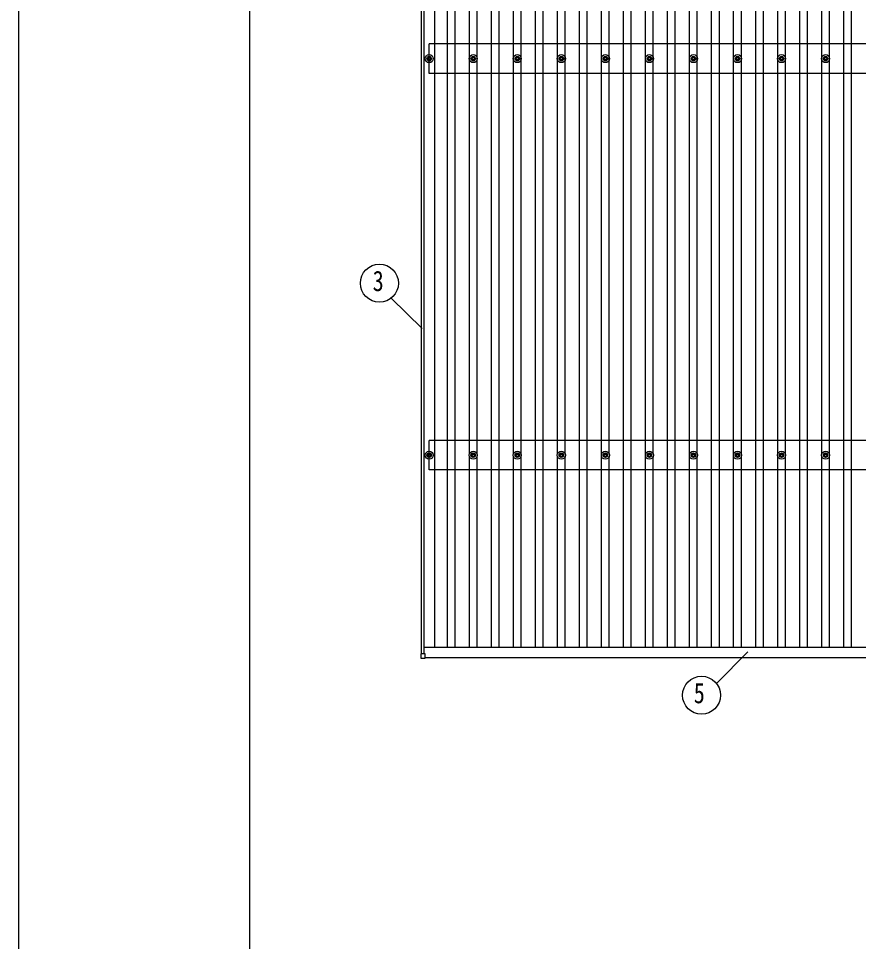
# Model space of a CAD drawing. Units: millimetres, scale not verified. Extents: x -14718 to 14718, y -10395 to 10395.
# Drawn here: x -14718 to -10903, y 2015 to 6205 of the extents above; entities that cross this region are included whole.
import ezdxf
from ezdxf.enums import TextEntityAlignment as Align

# ---------------------------------------------------------------- set-up
doc = ezdxf.new("R2010")
doc.units = ezdxf.units.MM
doc.header["$LTSCALE"] = 40
for name, color, linetype in [('0-5_YKK_13', 4, 'Continuous'), ('0-6_YKK_A1', 4, 'Continuous'), ('0-7_YKK_D', 6, 'Continuous'), ('0-8_YKK_ZWAK', 7, 'Continuous')]:
    doc.layers.add(name, color=color, linetype=linetype)
doc.styles.add('ＭＳ ゴシック', font='')
doc.styles.get('ＭＳ ゴシック').set_extended_font_data('MS Gothic')

msp = doc.modelspace()

# ---------------------------------------------------------------- linework, layer by layer
at = {"layer": '0-5_YKK_13'}
for p, q in [((-12862.43, 6024.39), (-12858.01, 6024.39)), ((-12862.43, 6020.89), (-12858.01, 6020.89)), ((-12854.18, 6032.64), (-12854.18, 6028.23)), ((-12854.18, 6017.06), (-12854.18, 6012.64)), ((-12850.68, 6032.64), (-12850.68, 6028.23)), ((-12850.68, 6017.06), (-12850.68, 6012.64)), ((-12846.85, 6024.39), (-12842.43, 6024.39)), ((-12846.85, 6020.89), (-12842.43, 6020.89)), ((-12662.43, 6024.39), (-12658.01, 6024.39)), ((-12662.43, 6020.89), (-12658.01, 6020.89)), ((-12654.18, 6032.64), (-12654.18, 6028.23)), ((-12654.18, 6017.06), (-12654.18, 6012.64)), ((-12650.68, 6032.64), (-12650.68, 6028.23)), ((-12650.68, 6017.06), (-12650.68, 6012.64)), ((-12646.85, 6024.39), (-12642.43, 6024.39)), ((-12646.85, 6020.89), (-12642.43, 6020.89)), ((-12462.43, 6024.39), (-12458.01, 6024.39)), ((-12462.43, 6020.89), (-12458.01, 6020.89)), ((-12454.18, 6032.64), (-12454.18, 6028.23)), ((-12454.18, 6017.06), (-12454.18, 6012.64)), ((-12450.68, 6032.64), (-12450.68, 6028.23)), ((-12450.68, 6017.06), (-12450.68, 6012.64)), ((-12446.85, 6024.39), (-12442.43, 6024.39)), ((-12446.85, 6020.89), (-12442.43, 6020.89)), ((-12262.43, 6024.39), (-12258.01, 6024.39)), ((-12262.43, 6020.89), (-12258.01, 6020.89)), ((-12254.18, 6032.64), (-12254.18, 6028.23)), ((-12254.18, 6017.06), (-12254.18, 6012.64)), ((-12250.68, 6032.64), (-12250.68, 6028.23)), ((-12250.68, 6017.06), (-12250.68, 6012.64)), ((-12246.85, 6024.39), (-12242.43, 6024.39)), ((-12246.85, 6020.89), (-12242.43, 6020.89)), ((-12062.43, 6024.39), (-12058.01, 6024.39)), ((-12062.43, 6020.89), (-12058.01, 6020.89)), ((-12054.18, 6032.64), (-12054.18, 6028.23)), ((-12054.18, 6017.06), (-12054.18, 6012.64)), ((-12050.68, 6032.64), (-12050.68, 6028.23)), ((-12050.68, 6017.06), (-12050.68, 6012.64)), ((-12046.85, 6024.39), (-12042.43, 6024.39)), ((-12046.85, 6020.89), (-12042.43, 6020.89)), ((-11862.43, 6024.39), (-11858.01, 6024.39)), ((-11862.43, 6020.89), (-11858.01, 6020.89)), ((-11854.18, 6032.64), (-11854.18, 6028.23)), ((-11854.18, 6017.06), (-11854.18, 6012.64)), ((-11850.68, 6032.64), (-11850.68, 6028.23)), ((-11850.68, 6017.06), (-11850.68, 6012.64)), ((-11846.85, 6024.39), (-11842.43, 6024.39)), ((-11846.85, 6020.89), (-11842.43, 6020.89)), ((-11662.43, 6024.39), (-11658.01, 6024.39)), ((-11662.43, 6020.89), (-11658.01, 6020.89)), ((-11654.18, 6032.64), (-11654.18, 6028.23)), ((-11654.18, 6017.06), (-11654.18, 6012.64)), ((-11650.68, 6032.64), (-11650.68, 6028.23)), ((-11650.68, 6017.06), (-11650.68, 6012.64)), ((-11646.85, 6024.39), (-11642.43, 6024.39)), ((-11646.85, 6020.89), (-11642.43, 6020.89)), ((-11462.43, 6024.39), (-11458.01, 6024.39)), ((-11462.43, 6020.89), (-11458.01, 6020.89)), ((-11454.18, 6032.64), (-11454.18, 6028.23)), ((-11454.18, 6017.06), (-11454.18, 6012.64)), ((-11450.68, 6032.64), (-11450.68, 6028.23)), ((-11450.68, 6017.06), (-11450.68, 6012.64)), ((-11446.85, 6024.39), (-11442.43, 6024.39)), ((-11446.85, 6020.89), (-11442.43, 6020.89)), ((-11262.43, 6024.39), (-11258.01, 6024.39)), ((-11262.43, 6020.89), (-11258.01, 6020.89)), ((-11254.18, 6032.64), (-11254.18, 6028.23)), ((-11254.18, 6017.06), (-11254.18, 6012.64)), ((-11250.68, 6032.64), (-11250.68, 6028.23)), ((-11250.68, 6017.06), (-11250.68, 6012.64)), ((-11246.85, 6024.39), (-11242.43, 6024.39)), ((-11246.85, 6020.89), (-11242.43, 6020.89)), ((-11062.43, 6024.39), (-11058.01, 6024.39)), ((-11062.43, 6020.89), (-11058.01, 6020.89)), ((-11054.18, 6032.64), (-11054.18, 6028.23)), ((-11054.18, 6017.06), (-11054.18, 6012.64)), ((-11050.68, 6032.64), (-11050.68, 6028.23)), ((-11050.68, 6017.06), (-11050.68, 6012.64)), ((-11046.85, 6024.39), (-11042.43, 6024.39)), ((-11046.85, 6020.89), (-11042.43, 6020.89)), ((-12854.18, 4232.64), (-12854.18, 4228.23)), ((-12850.68, 4232.64), (-12850.68, 4228.23)), ((-12654.18, 4232.64), (-12654.18, 4228.23)), ((-12650.68, 4232.64), (-12650.68, 4228.23)), ((-12454.18, 4232.64), (-12454.18, 4228.23)), ((-12450.68, 4232.64), (-12450.68, 4228.23)), ((-12254.18, 4232.64), (-12254.18, 4228.23)), ((-12250.68, 4232.64), (-12250.68, 4228.23)), ((-12054.18, 4232.64), (-12054.18, 4228.23)), ((-12050.68, 4232.64), (-12050.68, 4228.23)), ((-11854.18, 4232.64), (-11854.18, 4228.23)), ((-11850.68, 4232.64), (-11850.68, 4228.23)), ((-11654.18, 4232.64), (-11654.18, 4228.23)), ((-11650.68, 4232.64), (-11650.68, 4228.23)), ((-11454.18, 4232.64), (-11454.18, 4228.23)), ((-11450.68, 4232.64), (-11450.68, 4228.23)), ((-11254.18, 4232.64), (-11254.18, 4228.23)), ((-11250.68, 4232.64), (-11250.68, 4228.23)), ((-11054.18, 4232.64), (-11054.18, 4228.23)), ((-11050.68, 4232.64), (-11050.68, 4228.23)), ((-12862.43, 4224.39), (-12858.01, 4224.39)), ((-12862.43, 4220.89), (-12858.01, 4220.89)), ((-12854.18, 4217.06), (-12854.18, 4212.64)), ((-12850.68, 4217.06), (-12850.68, 4212.64)), ((-12846.85, 4224.39), (-12842.43, 4224.39)), ((-12846.85, 4220.89), (-12842.43, 4220.89)), ((-12662.43, 4224.39), (-12658.01, 4224.39)), ((-12662.43, 4220.89), (-12658.01, 4220.89)), ((-12654.18, 4217.06), (-12654.18, 4212.64)), ((-12650.68, 4217.06), (-12650.68, 4212.64)), ((-12646.85, 4224.39), (-12642.43, 4224.39)), ((-12646.85, 4220.89), (-12642.43, 4220.89)), ((-12462.43, 4224.39), (-12458.01, 4224.39)), ((-12462.43, 4220.89), (-12458.01, 4220.89)), ((-12454.18, 4217.06), (-12454.18, 4212.64)), ((-12450.68, 4217.06), (-12450.68, 4212.64)), ((-12446.85, 4224.39), (-12442.43, 4224.39)), ((-12446.85, 4220.89), (-12442.43, 4220.89)), ((-12262.43, 4224.39), (-12258.01, 4224.39)), ((-12262.43, 4220.89), (-12258.01, 4220.89)), ((-12254.18, 4217.06), (-12254.18, 4212.64)), ((-12250.68, 4217.06), (-12250.68, 4212.64)), ((-12246.85, 4224.39), (-12242.43, 4224.39)), ((-12246.85, 4220.89), (-12242.43, 4220.89)), ((-12062.43, 4224.39), (-12058.01, 4224.39)), ((-12062.43, 4220.89), (-12058.01, 4220.89)), ((-12054.18, 4217.06), (-12054.18, 4212.64)), ((-12050.68, 4217.06), (-12050.68, 4212.64)), ((-12046.85, 4224.39), (-12042.43, 4224.39)), ((-12046.85, 4220.89), (-12042.43, 4220.89)), ((-11862.43, 4224.39), (-11858.01, 4224.39)), ((-11862.43, 4220.89), (-11858.01, 4220.89)), ((-11854.18, 4217.06), (-11854.18, 4212.64)), ((-11850.68, 4217.06), (-11850.68, 4212.64)), ((-11846.85, 4224.39), (-11842.43, 4224.39)), ((-11846.85, 4220.89), (-11842.43, 4220.89)), ((-11662.43, 4224.39), (-11658.01, 4224.39)), ((-11662.43, 4220.89), (-11658.01, 4220.89)), ((-11654.18, 4217.06), (-11654.18, 4212.64)), ((-11650.68, 4217.06), (-11650.68, 4212.64)), ((-11646.85, 4224.39), (-11642.43, 4224.39)), ((-11646.85, 4220.89), (-11642.43, 4220.89)), ((-11462.43, 4224.39), (-11458.01, 4224.39)), ((-11462.43, 4220.89), (-11458.01, 4220.89)), ((-11454.18, 4217.06), (-11454.18, 4212.64)), ((-11450.68, 4217.06), (-11450.68, 4212.64)), ((-11446.85, 4224.39), (-11442.43, 4224.39)), ((-11446.85, 4220.89), (-11442.43, 4220.89)), ((-11262.43, 4224.39), (-11258.01, 4224.39)), ((-11262.43, 4220.89), (-11258.01, 4220.89)), ((-11254.18, 4217.06), (-11254.18, 4212.64)), ((-11250.68, 4217.06), (-11250.68, 4212.64)), ((-11246.85, 4224.39), (-11242.43, 4224.39)), ((-11246.85, 4220.89), (-11242.43, 4220.89)), ((-11062.43, 4224.39), (-11058.01, 4224.39)), ((-11062.43, 4220.89), (-11058.01, 4220.89)), ((-11054.18, 4217.06), (-11054.18, 4212.64)), ((-11050.68, 4217.06), (-11050.68, 4212.64)), ((-11046.85, 4224.39), (-11042.43, 4224.39)), ((-11046.85, 4220.89), (-11042.43, 4220.89)), ((-12890.73, 3319.65), (-12890.73, 3301.65)), ((-12871.73, 3320.65), (-12889.73, 3320.65)), ((-12870.73, 3301.65), (-12870.73, 3319.65)), ((-12889.73, 3300.65), (-12871.73, 3300.65))]:
    msp.add_line(p, q, dxfattribs=at)
for centre, radius in [((-12852.43, 6022.64), 18.25), ((-12652.43, 6022.64), 18.25), ((-12452.43, 6022.64), 18.25), ((-12252.43, 6022.64), 18.25), ((-12052.43, 6022.64), 18.25), ((-11852.43, 6022.64), 18.25), ((-11652.43, 6022.64), 18.25), ((-11452.43, 6022.64), 18.25), ((-11252.43, 6022.64), 18.25), ((-11052.43, 6022.64), 18.25), ((-12852.43, 6022.64), 10.15), ((-12852.43, 6022.64), 5.85), ((-12852.43, 6022.64), 5.25), ((-12652.43, 6022.64), 10.15), ((-12652.43, 6022.64), 5.85), ((-12652.43, 6022.64), 5.25), ((-12452.43, 6022.64), 10.15), ((-12452.43, 6022.64), 5.85), ((-12452.43, 6022.64), 5.25), ((-12252.43, 6022.64), 10.15), ((-12252.43, 6022.64), 5.85), ((-12252.43, 6022.64), 5.25), ((-12052.43, 6022.64), 10.15), ((-12052.43, 6022.64), 5.85), ((-12052.43, 6022.64), 5.25), ((-11852.43, 6022.64), 10.15), ((-11852.43, 6022.64), 5.85), ((-11852.43, 6022.64), 5.25), ((-11652.43, 6022.64), 10.15), ((-11652.43, 6022.64), 5.85), ((-11652.43, 6022.64), 5.25), ((-11452.43, 6022.64), 10.15), ((-11452.43, 6022.64), 5.85), ((-11452.43, 6022.64), 5.25), ((-11252.43, 6022.64), 10.15), ((-11252.43, 6022.64), 5.85), ((-11252.43, 6022.64), 5.25), ((-11052.43, 6022.64), 10.15), ((-11052.43, 6022.64), 5.85), ((-11052.43, 6022.64), 5.25), ((-12852.43, 4222.64), 18.25), ((-12852.43, 4222.64), 10.15), ((-12652.43, 4222.64), 18.25), ((-12652.43, 4222.64), 10.15), ((-12452.43, 4222.64), 18.25), ((-12452.43, 4222.64), 10.15), ((-12252.43, 4222.64), 18.25), ((-12252.43, 4222.64), 10.15), ((-12052.43, 4222.64), 18.25), ((-12052.43, 4222.64), 10.15), ((-11852.43, 4222.64), 18.25), ((-11852.43, 4222.64), 10.15), ((-11652.43, 4222.64), 18.25), ((-11652.43, 4222.64), 10.15), ((-11452.43, 4222.64), 18.25), ((-11452.43, 4222.64), 10.15), ((-11252.43, 4222.64), 18.25), ((-11252.43, 4222.64), 10.15), ((-11052.43, 4222.64), 18.25), ((-11052.43, 4222.64), 10.15), ((-12852.43, 4222.64), 5.85), ((-12852.43, 4222.64), 5.25), ((-12652.43, 4222.64), 5.85), ((-12652.43, 4222.64), 5.25), ((-12452.43, 4222.64), 5.85), ((-12452.43, 4222.64), 5.25), ((-12252.43, 4222.64), 5.85), ((-12252.43, 4222.64), 5.25), ((-12052.43, 4222.64), 5.85), ((-12052.43, 4222.64), 5.25), ((-11852.43, 4222.64), 5.85), ((-11852.43, 4222.64), 5.25), ((-11652.43, 4222.64), 5.85), ((-11652.43, 4222.64), 5.25), ((-11452.43, 4222.64), 5.85), ((-11452.43, 4222.64), 5.25), ((-11252.43, 4222.64), 5.85), ((-11252.43, 4222.64), 5.25), ((-11052.43, 4222.64), 5.85), ((-11052.43, 4222.64), 5.25)]:
    msp.add_circle(centre, radius, dxfattribs=at)
for centre, start, end in [((-12889.73, 3319.65), 90, 180), ((-12871.73, 3319.65), 0, 90), ((-12889.73, 3301.65), 180, 270), ((-12871.73, 3301.65), 270, 0)]:
    msp.add_arc(centre, 1, start, end, dxfattribs=at)
at = {"layer": '0-6_YKK_A1'}
for p, q in [((-12887.43, 3320.67), (-12887.43, 8719.09)), ((-12875.43, 3320.67), (-12875.43, 8719.09)), ((-12827.43, 3351.95), (-12827.43, 8693)), ((-12769.93, 3351.93), (-12769.93, 8693)), ((-12734.93, 3351.93), (-12734.93, 8693)), ((-12569.93, 3351.93), (-12569.93, 8693)), ((-12534.93, 3351.93), (-12534.93, 8693)), ((-12369.93, 3351.93), (-12369.93, 8693)), ((-12334.93, 3351.93), (-12334.93, 8693)), ((-12169.93, 3351.93), (-12169.93, 8693)), ((-12134.93, 3351.93), (-12134.93, 8693)), ((-11969.93, 3351.93), (-11969.93, 8693)), ((-11934.93, 3351.93), (-11934.93, 8693)), ((-11769.93, 3351.93), (-11769.93, 8693)), ((-11734.93, 3351.93), (-11734.93, 8693)), ((-11569.93, 3351.93), (-11569.93, 8693)), ((-11534.93, 3351.93), (-11534.93, 8693)), ((-11369.93, 3351.93), (-11369.93, 8693)), ((-11334.93, 3351.93), (-11334.93, 8693)), ((-11169.93, 3351.93), (-11169.93, 8693)), ((-11134.93, 3351.93), (-11134.93, 8693)), ((-10969.93, 3351.93), (-10969.93, 8693)), ((-10934.93, 3351.93), (-10934.93, 8693)), ((-12669.93, 4227.82), (-12669.93, 7817.46)), ((-12634.93, 4227.82), (-12634.93, 7817.46)), ((-12469.93, 4227.82), (-12469.93, 7817.46)), ((-12434.93, 4227.82), (-12434.93, 7817.46)), ((-12269.93, 4227.82), (-12269.93, 7817.46)), ((-12234.93, 4227.82), (-12234.93, 7817.46)), ((-12069.93, 4227.82), (-12069.93, 7817.46)), ((-12034.93, 4227.82), (-12034.93, 7817.46)), ((-11869.93, 4227.82), (-11869.93, 7817.46)), ((-11834.93, 4227.82), (-11834.93, 7817.46)), ((-11669.93, 4227.82), (-11669.93, 7817.46)), ((-11634.93, 4227.82), (-11634.93, 7817.46)), ((-11469.93, 4227.82), (-11469.93, 7817.46)), ((-11434.93, 4227.82), (-11434.93, 7817.46)), ((-11269.93, 4227.82), (-11269.93, 7817.46)), ((-11234.93, 4227.82), (-11234.93, 7817.46)), ((-11069.93, 4227.82), (-11069.93, 7817.46)), ((-11034.93, 4227.82), (-11034.93, 7817.46)), ((-7452.43, 6089.64), (-12852.43, 6089.64)), ((-12852.43, 5955.64), (-12852.43, 6089.64)), ((-7452.43, 5955.64), (-12852.43, 5955.64)), ((-7452.43, 4289.64), (-12852.43, 4289.64)), ((-12852.43, 4155.64), (-12852.43, 4289.64)), ((-12669.93, 3351.93), (-12669.93, 4217.46)), ((-12634.93, 3351.93), (-12634.93, 4217.46)), ((-12469.93, 3351.93), (-12469.93, 4217.46)), ((-12434.93, 3351.93), (-12434.93, 4217.46)), ((-12269.93, 3351.93), (-12269.93, 4217.46)), ((-12234.93, 3351.93), (-12234.93, 4217.46)), ((-12069.93, 3351.93), (-12069.93, 4217.46)), ((-12034.93, 3351.93), (-12034.93, 4217.46)), ((-11869.93, 3351.93), (-11869.93, 4217.46)), ((-11834.93, 3351.93), (-11834.93, 4217.46)), ((-11669.93, 3351.93), (-11669.93, 4217.46)), ((-11634.93, 3351.93), (-11634.93, 4217.46)), ((-11469.93, 3351.93), (-11469.93, 4217.46)), ((-11434.93, 3351.93), (-11434.93, 4217.46)), ((-11269.93, 3351.93), (-11269.93, 4217.46)), ((-11234.93, 3351.93), (-11234.93, 4217.46)), ((-11069.93, 3351.93), (-11069.93, 4217.46)), ((-11034.93, 3351.93), (-11034.93, 4217.46)), ((-7452.43, 4155.64), (-12852.43, 4155.64)), ((-12875.43, 3351.93), (-7429.43, 3351.93)), ((-12870.73, 3303.95), (-7434.13, 3303.95))]:
    msp.add_line(p, q, dxfattribs=at)
at = {"layer": '0-7_YKK_D'}
for p, q in [((-13024.35, 4935.83), (-12884.55, 4798.29)), ((-11547.25, 3185.81), (-11405.33, 3330.36))]:
    msp.add_line(p, q, dxfattribs=at)
for centre in [(-13078.32, 5003.3), (-11615.72, 3133.1)]:
    msp.add_circle(centre, 86.4, dxfattribs=at)
at = {"layer": '0-8_YKK_ZWAK'}
msp.add_line((-13667.43, -8837.5), (-13667.43, 9712.5), dxfattribs=at)
msp.add_lwpolyline([(-14717.5, -10395), (14717.5, -10395), (14717.5, 10395), (-14717.5, 10395)], close=True, dxfattribs=at)

# ---------------------------------------------------------------- texts
at = {"layer": '0-7_YKK_D', "style": 'ＭＳ ゴシック', "width": 0.8}
for s, p in [('3', (-13109.04, 4939.77)), ('5', (-11651.2, 3068.98))]:
    msp.add_text(s, height=92.38, dxfattribs=at).set_placement(p, align=Align.BOTTOM_LEFT)

doc.saveas('drawing.dxf')
